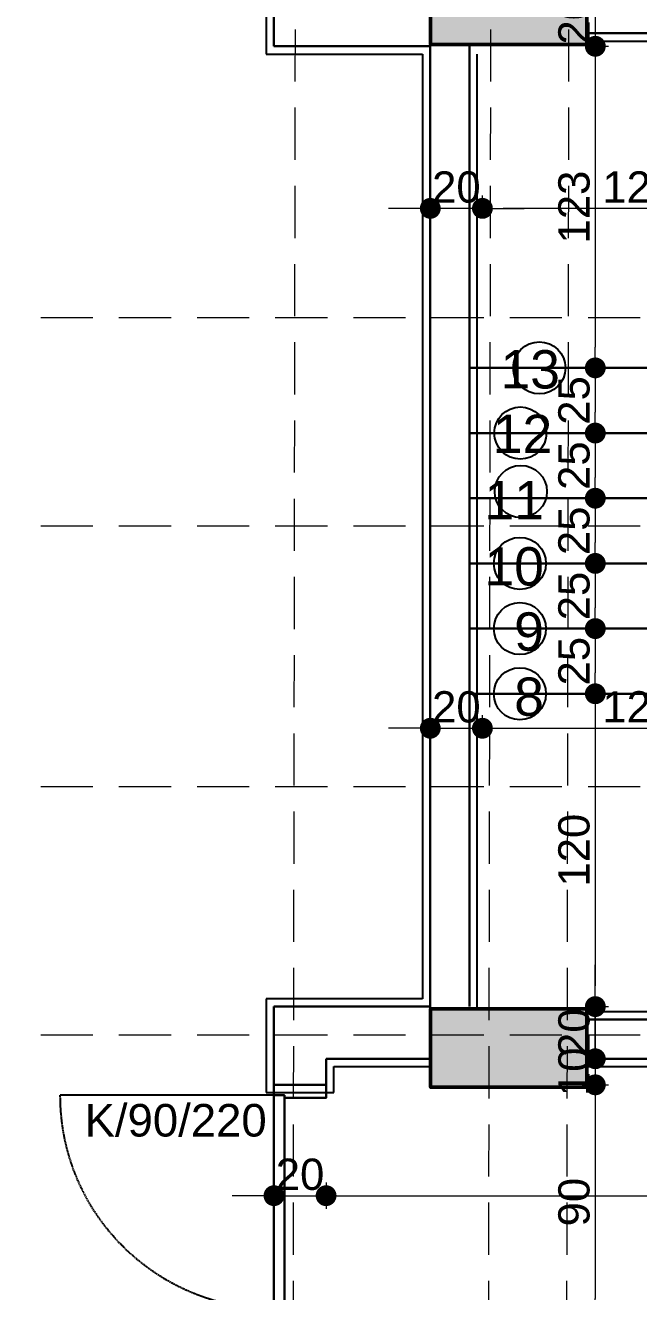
# Model space of a CAD drawing. Header units: millimetres. Extents: x 38129 to 72024, y -56282 to 16512.
# Drawn here: x 45447.7 to 45683, y -44649.3 to -44163.5 of the extents above; entities that cross this region are included whole.
import ezdxf

# ---------------------------------------------------------------- set-up
doc = ezdxf.new("R2010")
doc.units = ezdxf.units.MM
doc.linetypes.add('HIDDEN', pattern=[0.375, 0.25, -0.125])
for name, color, linetype, lineweight in [('AKS', 55, 'HIDDEN', 0), ('COLUMN4', 3, 'Continuous', 50), ('DIŞÖLÇÜ', 37, 'Continuous', 0), ('DUVAR', 255, 'Continuous', 30), ('KAPI', 4, 'Continuous', 30), ('M', 210, 'Continuous', 30), ('pencere+KAPI', 1, 'Continuous', 0), ('TARAMA', 252, 'Continuous', 0), ('ölçü İÇ', 31, 'Continuous', 0)]:
    doc.layers.add(name, color=color, linetype=linetype, lineweight=lineweight)
for name, color, linetype in [('HIDDEN', 1, 'HIDDEN'), ('sıva', 41, 'Continuous'), ('tefriş', 42, 'Continuous')]:
    doc.layers.add(name, color=color, linetype=linetype)
doc.styles.add('icdisolcu_yazi', font='arial.ttf')
doc.styles.get("Standard").update_dxf_attribs({"font": 'arial.ttf'})
doc.styles.add('style1', font='arial.ttf')
doc.dimstyles.new('İç Ölçü', dxfattribs={"dimtxt": 12, "dimasz": 8, "dimexe": 5, "dimexo": 0, "dimgap": 2, "dimtad": 1, "dimdec": 0, "dimzin": 12, "dimdsep": 46, "dimtxsty": 'icdisolcu_yazi', "dimblk": 'DOT', "dimcen": 8, "dimdle": 5, "dimclrd": 256, "dimclre": 256, "dimclrt": 7, "dimadec": 0, "dimazin": 3, "dimtfac": 1, "dimtdec": 0, "dimtix": 1, "dimtmove": 2, "dimatfit": 3, "dimldrblk": 'DOT', "dimfxl": 0, "dimtolj": 1, "dimtzin": 0, "dimlwd": -1, "dimlwe": -1, "dimarcsym": 0})

# ---------------------------------------------------------------- blocks, each defined once
blk = doc.blocks.new('*U12')
for p, q in [((4, 0), (0, 0)), ((86, 0), (90, 0))]:
    blk.add_line(p, q)
blk.add_lwpolyline([(4, 0), (86, 0), (86, -4), (4, -4)], close=True)
for points in [[(0, -20), (5, -20), (5, -4)], [(90, -20), (85, -20), (85, -4)]]:
    blk.add_lwpolyline(points)
at = {"layer": 'DUVAR'}
for p, q in [((0, 0), (0, -20)), ((90, 0), (90, -20))]:
    blk.add_line(p, q, dxfattribs=at)
at = {"layer": 'HIDDEN'}
blk.add_line((4, 0), (4, 82), dxfattribs=at)
blk.add_arc((4, 0), 82, 360, 90, dxfattribs=at)
blk = doc.blocks.new('_Dot')
at = {"color": 0, "lineweight": -2}
blk.add_line((-0.5, 0), (-1, 0), dxfattribs=at)
at = {"color": 0, "lineweight": 30, "const_width": 0.5}
blk.add_lwpolyline([(-0.25, 0, 1), (0.25, 0, 1)], format="xyb", close=True, dxfattribs=at)
blk = doc.blocks.new('*D839')
at = {"layer": 'Defpoints', "color": 0, "lineweight": 120, "transparency": 16777216}
for p in [(45666.4, -44151.57), (45666.4, -44171.57), (45666.4, -44171.57)]:
    blk.add_point(p, dxfattribs=at)
at = {"layer": 'ölçü İÇ', "linetype": 'Continuous', "transparency": 16777216}
for p, q in [((45666.4, -44143.57), (45666.4, -44135.57)), ((45666.4, -44151.57), (45666.4, -44171.57)), ((45666.4, -44179.57), (45666.4, -44187.57))]:
    blk.add_line(p, q, dxfattribs=at)
at = {"layer": 'ölçü İÇ', "transparency": 16777216}
for p, q in [((45666.4, -44151.57), (45671.4, -44151.57)), ((45666.4, -44171.57), (45671.4, -44171.57))]:
    blk.add_line(p, q, dxfattribs=at)
at = {"layer": 'ölçü İÇ', "transparency": 16777216, "xscale": 8, "yscale": 8, "zscale": 8}
for p, rotation in [((45666.4, -44151.57), 270), ((45666.4, -44171.57), 90)]:
    blk.add_blockref('_Dot', p, dxfattribs=dict(at, rotation=rotation))
at = {"layer": 'ölçü İÇ', "color": 7, "transparency": 16777216, "insert": (45658.27, -44161.57), "char_height": 12, "attachment_point": 5, "rotation": 90, "style": 'icdisolcu_yazi'}
blk.add_mtext('\\A1;20', dxfattribs=at)
blk = doc.blocks.new('*D840')
at = {"layer": 'Defpoints', "color": 0, "lineweight": 120, "transparency": 16777216}
for p in [(45666.4, -44171.57), (45666.4, -44294.92), (45666.4, -44294.92)]:
    blk.add_point(p, dxfattribs=at)
at = {"layer": 'ölçü İÇ', "transparency": 16777216}
for p, q in [((45666.4, -44171.57), (45671.4, -44171.57)), ((45666.4, -44294.92), (45671.4, -44294.92))]:
    blk.add_line(p, q, dxfattribs=at)
at = {"layer": 'ölçü İÇ', "linetype": 'Continuous', "transparency": 16777216}
blk.add_line((45666.4, -44179.57), (45666.4, -44286.92), dxfattribs=at)
at = {"layer": 'ölçü İÇ', "transparency": 16777216, "xscale": 8, "yscale": 8, "zscale": 8}
for p, rotation in [((45666.4, -44171.57), 90), ((45666.4, -44294.92), 270)]:
    blk.add_blockref('_Dot', p, dxfattribs=dict(at, rotation=rotation))
at = {"layer": 'ölçü İÇ', "color": 7, "transparency": 16777216, "insert": (45658.27, -44233.24), "char_height": 12, "attachment_point": 5, "rotation": 90, "style": 'icdisolcu_yazi'}
blk.add_mtext('\\A1;123', dxfattribs=at)
blk = doc.blocks.new('*D841')
at = {"layer": 'Defpoints', "color": 0, "lineweight": 120, "transparency": 16777216}
for p in [(45666.4, -44294.92), (45666.4, -44319.92), (45666.4, -44319.92)]:
    blk.add_point(p, dxfattribs=at)
at = {"layer": 'ölçü İÇ', "transparency": 16777216}
for p, q in [((45666.4, -44294.92), (45671.4, -44294.92)), ((45666.4, -44319.92), (45671.4, -44319.92))]:
    blk.add_line(p, q, dxfattribs=at)
at = {"layer": 'ölçü İÇ', "linetype": 'Continuous', "transparency": 16777216}
blk.add_line((45666.4, -44302.92), (45666.4, -44311.92), dxfattribs=at)
at = {"layer": 'ölçü İÇ', "transparency": 16777216, "xscale": 8, "yscale": 8, "zscale": 8}
for p, rotation in [((45666.4, -44294.92), 90), ((45666.4, -44319.92), 270)]:
    blk.add_blockref('_Dot', p, dxfattribs=dict(at, rotation=rotation))
at = {"layer": 'ölçü İÇ', "color": 7, "transparency": 16777216, "insert": (45658.27, -44307.42), "char_height": 12, "attachment_point": 5, "rotation": 90, "style": 'icdisolcu_yazi'}
blk.add_mtext('\\A1;25', dxfattribs=at)
blk = doc.blocks.new('*D842')
at = {"layer": 'Defpoints', "color": 0, "lineweight": 120, "transparency": 16777216}
for p in [(45666.4, -44319.92), (45666.4, -44344.92), (45666.4, -44344.92)]:
    blk.add_point(p, dxfattribs=at)
at = {"layer": 'ölçü İÇ', "transparency": 16777216}
for p, q in [((45666.4, -44319.92), (45671.4, -44319.92)), ((45666.4, -44344.92), (45671.4, -44344.92))]:
    blk.add_line(p, q, dxfattribs=at)
at = {"layer": 'ölçü İÇ', "linetype": 'Continuous', "transparency": 16777216}
blk.add_line((45666.4, -44327.92), (45666.4, -44336.92), dxfattribs=at)
at = {"layer": 'ölçü İÇ', "transparency": 16777216, "xscale": 8, "yscale": 8, "zscale": 8}
for p, rotation in [((45666.4, -44319.92), 90), ((45666.4, -44344.92), 270)]:
    blk.add_blockref('_Dot', p, dxfattribs=dict(at, rotation=rotation))
at = {"layer": 'ölçü İÇ', "color": 7, "transparency": 16777216, "insert": (45658.27, -44332.42), "char_height": 12, "attachment_point": 5, "rotation": 90, "style": 'icdisolcu_yazi'}
blk.add_mtext('\\A1;25', dxfattribs=at)
blk = doc.blocks.new('*D843')
at = {"layer": 'Defpoints', "color": 0, "lineweight": 120, "transparency": 16777216}
for p in [(45666.4, -44344.92), (45666.4, -44369.92), (45666.4, -44369.92)]:
    blk.add_point(p, dxfattribs=at)
at = {"layer": 'ölçü İÇ', "transparency": 16777216}
for p, q in [((45666.4, -44344.92), (45671.4, -44344.92)), ((45666.4, -44369.92), (45671.4, -44369.92))]:
    blk.add_line(p, q, dxfattribs=at)
at = {"layer": 'ölçü İÇ', "linetype": 'Continuous', "transparency": 16777216}
blk.add_line((45666.4, -44352.92), (45666.4, -44361.92), dxfattribs=at)
at = {"layer": 'ölçü İÇ', "transparency": 16777216, "xscale": 8, "yscale": 8, "zscale": 8}
for p, rotation in [((45666.4, -44344.92), 90), ((45666.4, -44369.92), 270)]:
    blk.add_blockref('_Dot', p, dxfattribs=dict(at, rotation=rotation))
at = {"layer": 'ölçü İÇ', "color": 7, "transparency": 16777216, "insert": (45658.27, -44357.42), "char_height": 12, "attachment_point": 5, "rotation": 90, "style": 'icdisolcu_yazi'}
blk.add_mtext('\\A1;25', dxfattribs=at)
blk = doc.blocks.new('*D844')
at = {"layer": 'Defpoints', "color": 0, "lineweight": 120, "transparency": 16777216}
for p in [(45666.4, -44369.92), (45666.4, -44394.92), (45666.4, -44394.92)]:
    blk.add_point(p, dxfattribs=at)
at = {"layer": 'ölçü İÇ', "transparency": 16777216}
for p, q in [((45666.4, -44369.92), (45671.4, -44369.92)), ((45666.4, -44394.92), (45671.4, -44394.92))]:
    blk.add_line(p, q, dxfattribs=at)
at = {"layer": 'ölçü İÇ', "linetype": 'Continuous', "transparency": 16777216}
blk.add_line((45666.4, -44377.92), (45666.4, -44386.92), dxfattribs=at)
at = {"layer": 'ölçü İÇ', "transparency": 16777216, "xscale": 8, "yscale": 8, "zscale": 8}
for p, rotation in [((45666.4, -44369.92), 90), ((45666.4, -44394.92), 270)]:
    blk.add_blockref('_Dot', p, dxfattribs=dict(at, rotation=rotation))
at = {"layer": 'ölçü İÇ', "color": 7, "transparency": 16777216, "insert": (45658.27, -44382.42), "char_height": 12, "attachment_point": 5, "rotation": 90, "style": 'icdisolcu_yazi'}
blk.add_mtext('\\A1;25', dxfattribs=at)
blk = doc.blocks.new('*D845')
at = {"layer": 'Defpoints', "color": 0, "lineweight": 120, "transparency": 16777216}
for p in [(45666.4, -44394.92), (45666.4, -44419.92), (45666.4, -44419.92)]:
    blk.add_point(p, dxfattribs=at)
at = {"layer": 'ölçü İÇ', "transparency": 16777216}
for p, q in [((45666.4, -44394.92), (45671.4, -44394.92)), ((45666.4, -44419.92), (45671.4, -44419.92))]:
    blk.add_line(p, q, dxfattribs=at)
at = {"layer": 'ölçü İÇ', "linetype": 'Continuous', "transparency": 16777216}
blk.add_line((45666.4, -44402.92), (45666.4, -44411.92), dxfattribs=at)
at = {"layer": 'ölçü İÇ', "transparency": 16777216, "xscale": 8, "yscale": 8, "zscale": 8}
for p, rotation in [((45666.4, -44394.92), 90), ((45666.4, -44419.92), 270)]:
    blk.add_blockref('_Dot', p, dxfattribs=dict(at, rotation=rotation))
at = {"layer": 'ölçü İÇ', "color": 7, "transparency": 16777216, "insert": (45658.27, -44407.42), "char_height": 12, "attachment_point": 5, "rotation": 90, "style": 'icdisolcu_yazi'}
blk.add_mtext('\\A1;25', dxfattribs=at)
blk = doc.blocks.new('*D846')
at = {"layer": 'Defpoints', "color": 0, "lineweight": 120, "transparency": 16777216}
for p in [(45666.4, -44419.92), (45666.4, -44539.92), (45666.4, -44539.92)]:
    blk.add_point(p, dxfattribs=at)
at = {"layer": 'ölçü İÇ', "transparency": 16777216}
for p, q in [((45666.4, -44419.92), (45671.4, -44419.92)), ((45666.4, -44539.92), (45671.4, -44539.92))]:
    blk.add_line(p, q, dxfattribs=at)
at = {"layer": 'ölçü İÇ', "linetype": 'Continuous', "transparency": 16777216}
blk.add_line((45666.4, -44427.92), (45666.4, -44531.92), dxfattribs=at)
at = {"layer": 'ölçü İÇ', "transparency": 16777216, "xscale": 8, "yscale": 8, "zscale": 8}
for p, rotation in [((45666.4, -44419.92), 90), ((45666.4, -44539.92), 270)]:
    blk.add_blockref('_Dot', p, dxfattribs=dict(at, rotation=rotation))
at = {"layer": 'ölçü İÇ', "color": 7, "transparency": 16777216, "insert": (45658.27, -44479.92), "char_height": 12, "attachment_point": 5, "rotation": 90, "style": 'icdisolcu_yazi'}
blk.add_mtext('\\A1;120', dxfattribs=at)
blk = doc.blocks.new('*D847')
at = {"layer": 'Defpoints', "color": 0, "lineweight": 120, "transparency": 16777216}
for p in [(45666.4, -44539.92), (45666.4, -44559.92), (45666.4, -44559.92)]:
    blk.add_point(p, dxfattribs=at)
at = {"layer": 'ölçü İÇ', "linetype": 'Continuous', "transparency": 16777216}
for p, q in [((45666.4, -44531.92), (45666.4, -44523.92)), ((45666.4, -44539.92), (45666.4, -44559.92)), ((45666.4, -44567.92), (45666.4, -44575.92))]:
    blk.add_line(p, q, dxfattribs=at)
at = {"layer": 'ölçü İÇ', "transparency": 16777216}
for p, q in [((45666.4, -44539.92), (45671.4, -44539.92)), ((45666.4, -44559.92), (45671.4, -44559.92))]:
    blk.add_line(p, q, dxfattribs=at)
at = {"layer": 'ölçü İÇ', "transparency": 16777216, "xscale": 8, "yscale": 8, "zscale": 8}
for p, rotation in [((45666.4, -44539.92), 270), ((45666.4, -44559.92), 90)]:
    blk.add_blockref('_Dot', p, dxfattribs=dict(at, rotation=rotation))
at = {"layer": 'ölçü İÇ', "color": 7, "transparency": 16777216, "insert": (45658.27, -44549.92), "char_height": 12, "attachment_point": 5, "rotation": 90, "style": 'icdisolcu_yazi'}
blk.add_mtext('\\A1;20', dxfattribs=at)
blk = doc.blocks.new('*D848')
at = {"layer": 'Defpoints', "color": 0, "lineweight": 120, "transparency": 16777216}
for p in [(45666.4, -44559.92), (45563.09, -44569.92), (45666.4, -44569.92)]:
    blk.add_point(p, dxfattribs=at)
at = {"layer": 'ölçü İÇ', "linetype": 'Continuous', "transparency": 16777216}
for p, q in [((45666.4, -44551.92), (45666.4, -44543.92)), ((45666.4, -44559.92), (45666.4, -44569.92)), ((45666.4, -44577.92), (45666.4, -44585.92))]:
    blk.add_line(p, q, dxfattribs=at)
at = {"layer": 'ölçü İÇ', "transparency": 16777216}
for p, q in [((45666.4, -44559.92), (45671.4, -44559.92)), ((45661.4, -44569.92), (45671.4, -44569.92))]:
    blk.add_line(p, q, dxfattribs=at)
at = {"layer": 'ölçü İÇ', "transparency": 16777216, "xscale": 8, "yscale": 8, "zscale": 8}
for p, rotation in [((45666.4, -44559.92), 270), ((45666.4, -44569.92), 90)]:
    blk.add_blockref('_Dot', p, dxfattribs=dict(at, rotation=rotation))
at = {"layer": 'ölçü İÇ', "color": 7, "transparency": 16777216, "insert": (45658.27, -44564.92), "char_height": 12, "attachment_point": 5, "rotation": 90, "style": 'icdisolcu_yazi'}
blk.add_mtext('\\A1;10', dxfattribs=at)
blk = doc.blocks.new('*D849')
at = {"layer": 'Defpoints', "color": 0, "lineweight": 120, "transparency": 16777216}
for p in [(45563.09, -44569.92), (45563.09, -44659.92), (45666.4, -44659.92)]:
    blk.add_point(p, dxfattribs=at)
at = {"layer": 'ölçü İÇ', "transparency": 16777216}
for p, q in [((45661.4, -44569.92), (45671.4, -44569.92)), ((45661.4, -44659.92), (45671.4, -44659.92))]:
    blk.add_line(p, q, dxfattribs=at)
at = {"layer": 'ölçü İÇ', "linetype": 'Continuous', "transparency": 16777216}
blk.add_line((45666.4, -44577.92), (45666.4, -44651.92), dxfattribs=at)
at = {"layer": 'ölçü İÇ', "transparency": 16777216, "xscale": 8, "yscale": 8, "zscale": 8}
for p, rotation in [((45666.4, -44569.92), 90), ((45666.4, -44659.92), 270)]:
    blk.add_blockref('_Dot', p, dxfattribs=dict(at, rotation=rotation))
at = {"layer": 'ölçü İÇ', "color": 7, "transparency": 16777216, "insert": (45658.27, -44614.92), "char_height": 12, "attachment_point": 5, "rotation": 90, "style": 'icdisolcu_yazi'}
blk.add_mtext('\\A1;90', dxfattribs=at)
blk = doc.blocks.new('*D862')
at = {"layer": 'Defpoints', "color": 0, "lineweight": 120, "transparency": 16777216}
for p in [(45563.09, -44567.42), (45543.09, -44612.44), (45563.09, -44612.44)]:
    blk.add_point(p, dxfattribs=at)
at = {"layer": 'ölçü İÇ', "transparency": 16777216}
for p, q in [((45543.09, -44612.44), (45543.09, -44607.44)), ((45563.09, -44607.44), (45563.09, -44617.44))]:
    blk.add_line(p, q, dxfattribs=at)
at = {"layer": 'ölçü İÇ', "linetype": 'Continuous', "transparency": 16777216}
for p, q in [((45535.09, -44612.44), (45527.09, -44612.44)), ((45543.09, -44612.44), (45563.09, -44612.44)), ((45571.09, -44612.44), (45579.09, -44612.44))]:
    blk.add_line(p, q, dxfattribs=at)
at = {"layer": 'ölçü İÇ', "transparency": 16777216, "xscale": 8, "yscale": 8, "zscale": 8}
blk.add_blockref('_Dot', (45543.09, -44612.44), dxfattribs=at)
at = {"layer": 'ölçü İÇ', "transparency": 16777216, "xscale": 8, "yscale": 8, "zscale": 8, "rotation": 180}
blk.add_blockref('_Dot', (45563.09, -44612.44), dxfattribs=at)
at = {"layer": 'ölçü İÇ', "color": 7, "transparency": 16777216, "insert": (45553.09, -44604.31), "char_height": 12, "attachment_point": 5, "style": 'icdisolcu_yazi'}
blk.add_mtext('\\A1;20', dxfattribs=at)
blk = doc.blocks.new('*D863')
at = {"layer": 'Defpoints', "color": 0, "lineweight": 120, "transparency": 16777216}
for p in [(45563.09, -44567.42), (45963.23, -44612.42), (45963.23, -44612.44)]:
    blk.add_point(p, dxfattribs=at)
at = {"layer": 'ölçü İÇ', "transparency": 16777216}
for p, q in [((45563.09, -44607.44), (45563.09, -44617.44)), ((45963.23, -44612.42), (45963.23, -44617.44))]:
    blk.add_line(p, q, dxfattribs=at)
at = {"layer": 'ölçü İÇ', "linetype": 'Continuous', "transparency": 16777216}
blk.add_line((45571.09, -44612.44), (45955.23, -44612.44), dxfattribs=at)
at = {"layer": 'ölçü İÇ', "transparency": 16777216, "xscale": 8, "yscale": 8, "zscale": 8, "rotation": 180}
blk.add_blockref('_Dot', (45563.09, -44612.44), dxfattribs=at)
at = {"layer": 'ölçü İÇ', "transparency": 16777216, "xscale": 8, "yscale": 8, "zscale": 8}
blk.add_blockref('_Dot', (45963.23, -44612.44), dxfattribs=at)
at = {"layer": 'ölçü İÇ', "color": 7, "transparency": 16777216, "insert": (45763.16, -44604.31), "char_height": 12, "attachment_point": 5, "style": 'icdisolcu_yazi'}
blk.add_mtext('\\A1;400', dxfattribs=at)
blk = doc.blocks.new('*D866')
at = {"layer": 'Defpoints', "color": 0, "lineweight": 120, "transparency": 16777216}
for p in [(45603.08, -44433.15), (45623.08, -44433.15), (45623.08, -44433.15)]:
    blk.add_point(p, dxfattribs=at)
at = {"layer": 'ölçü İÇ', "transparency": 16777216}
for p, q in [((45603.08, -44433.15), (45603.08, -44428.15)), ((45623.08, -44433.15), (45623.08, -44428.15))]:
    blk.add_line(p, q, dxfattribs=at)
at = {"layer": 'ölçü İÇ', "linetype": 'Continuous', "transparency": 16777216}
for p, q in [((45595.08, -44433.15), (45587.08, -44433.15)), ((45603.08, -44433.15), (45623.08, -44433.15)), ((45631.08, -44433.15), (45639.08, -44433.15))]:
    blk.add_line(p, q, dxfattribs=at)
at = {"layer": 'ölçü İÇ', "transparency": 16777216, "xscale": 8, "yscale": 8, "zscale": 8}
blk.add_blockref('_Dot', (45603.08, -44433.15), dxfattribs=at)
at = {"layer": 'ölçü İÇ', "transparency": 16777216, "xscale": 8, "yscale": 8, "zscale": 8, "rotation": 180}
blk.add_blockref('_Dot', (45623.08, -44433.15), dxfattribs=at)
at = {"layer": 'ölçü İÇ', "color": 7, "transparency": 16777216, "insert": (45613.08, -44425.02), "char_height": 12, "attachment_point": 5, "style": 'icdisolcu_yazi'}
blk.add_mtext('\\A1;20', dxfattribs=at)
blk = doc.blocks.new('*D867')
at = {"layer": 'Defpoints', "color": 0, "lineweight": 120, "transparency": 16777216}
for p in [(45743.08, -44419.92), (45623.08, -44433.15), (45743.08, -44433.15)]:
    blk.add_point(p, dxfattribs=at)
at = {"layer": 'ölçü İÇ', "transparency": 16777216}
for p, q in [((45623.08, -44433.15), (45623.08, -44428.15)), ((45743.08, -44428.15), (45743.08, -44438.15))]:
    blk.add_line(p, q, dxfattribs=at)
at = {"layer": 'ölçü İÇ', "linetype": 'Continuous', "transparency": 16777216}
blk.add_line((45631.08, -44433.15), (45735.08, -44433.15), dxfattribs=at)
at = {"layer": 'ölçü İÇ', "transparency": 16777216, "xscale": 8, "yscale": 8, "zscale": 8, "rotation": 180}
blk.add_blockref('_Dot', (45623.08, -44433.15), dxfattribs=at)
at = {"layer": 'ölçü İÇ', "transparency": 16777216, "xscale": 8, "yscale": 8, "zscale": 8}
blk.add_blockref('_Dot', (45743.08, -44433.15), dxfattribs=at)
at = {"layer": 'ölçü İÇ', "color": 7, "transparency": 16777216, "insert": (45683.08, -44425.02), "char_height": 12, "attachment_point": 5, "style": 'icdisolcu_yazi'}
blk.add_mtext('\\A1;120', dxfattribs=at)
blk = doc.blocks.new('*D879')
at = {"layer": 'Defpoints', "color": 0, "lineweight": 120, "transparency": 16777216}
for p in [(45623.08, -44233.74), (45623.08, -44233.74), (45743.08, -44233.74)]:
    blk.add_point(p, dxfattribs=at)
at = {"layer": 'ölçü İÇ', "transparency": 16777216}
for p, q in [((45623.08, -44233.74), (45623.08, -44228.74)), ((45743.08, -44233.74), (45743.08, -44228.74))]:
    blk.add_line(p, q, dxfattribs=at)
at = {"layer": 'ölçü İÇ', "linetype": 'Continuous', "transparency": 16777216}
blk.add_line((45735.08, -44233.74), (45631.08, -44233.74), dxfattribs=at)
at = {"layer": 'ölçü İÇ', "transparency": 16777216, "xscale": 8, "yscale": 8, "zscale": 8, "rotation": 180}
blk.add_blockref('_Dot', (45623.08, -44233.74), dxfattribs=at)
at = {"layer": 'ölçü İÇ', "transparency": 16777216, "xscale": 8, "yscale": 8, "zscale": 8}
blk.add_blockref('_Dot', (45743.08, -44233.74), dxfattribs=at)
at = {"layer": 'ölçü İÇ', "color": 7, "transparency": 16777216, "insert": (45683.08, -44225.62), "char_height": 12, "attachment_point": 5, "style": 'icdisolcu_yazi'}
blk.add_mtext('\\A1;120', dxfattribs=at)
blk = doc.blocks.new('*D880')
at = {"layer": 'Defpoints', "color": 0, "lineweight": 120, "transparency": 16777216}
for p in [(45603.08, -44233.74), (45603.08, -44233.74), (45623.08, -44233.74)]:
    blk.add_point(p, dxfattribs=at)
at = {"layer": 'ölçü İÇ', "transparency": 16777216}
for p, q in [((45603.08, -44233.74), (45603.08, -44228.74)), ((45623.08, -44233.74), (45623.08, -44228.74))]:
    blk.add_line(p, q, dxfattribs=at)
at = {"layer": 'ölçü İÇ', "linetype": 'Continuous', "transparency": 16777216}
for p, q in [((45595.08, -44233.74), (45587.08, -44233.74)), ((45623.08, -44233.74), (45603.08, -44233.74)), ((45631.08, -44233.74), (45639.08, -44233.74))]:
    blk.add_line(p, q, dxfattribs=at)
at = {"layer": 'ölçü İÇ', "transparency": 16777216, "xscale": 8, "yscale": 8, "zscale": 8}
blk.add_blockref('_Dot', (45603.08, -44233.74), dxfattribs=at)
at = {"layer": 'ölçü İÇ', "transparency": 16777216, "xscale": 8, "yscale": 8, "zscale": 8, "rotation": 180}
blk.add_blockref('_Dot', (45623.08, -44233.74), dxfattribs=at)
at = {"layer": 'ölçü İÇ', "color": 7, "transparency": 16777216, "insert": (45613.08, -44225.62), "char_height": 12, "attachment_point": 5, "style": 'icdisolcu_yazi'}
blk.add_mtext('\\A1;20', dxfattribs=at)
blk = doc.blocks.new('wertertw')
at = {"layer": 'TARAMA', "lineweight": -3}
h = blk.add_hatch(dxfattribs=at)
h.set_pattern_fill('ANSI33', color=256, scale=2.5, style=0)
h.set_pattern_definition([(45, (-86643.698, -32547.66), (-11.2253202, 11.2253202), []), (45, (-86632.472, -32547.66), (-11.2253202, 11.2253202), [7.9375, -3.96875])])
h.paths.add_polyline_path([(-616.25, 351.94), (-616.25, -88.06), (-306.25, -88.06), (-306.25, -68.06), (-596.25, -68.06), (-596.25, 331.94), (-306.25, 331.94), (-306.25, 351.94)])
h.paths.add_polyline_path([(38.75, -338.06), (78.75, -338.06), (78.75, -378.06), (38.75, -378.06)])
h.paths.add_polyline_path([(-471.25, -318.06), (-441.25, -318.06), (-441.25, -378.06), (-471.25, -378.06)])
h.paths.add_polyline_path([(-961.25, -318.06), (-931.25, -318.06), (-931.25, -378.06), (-961.25, -378.06)])
h.paths.add_polyline_path([(343.75, -163.06), (413.75, -163.06), (413.75, -198.06), (343.75, -198.06)])
h.paths.add_polyline_path([(8.75, -163.06), (78.75, -163.06), (78.75, -198.06), (8.75, -198.06)])
h.paths.add_polyline_path([(-1036.25, -148.06), (-906.25, -148.06), (-906.25, -178.06), (-1036.25, -178.06)])
h.paths.add_polyline_path([(-976.25, 256.94), (-916.25, 256.94), (-916.25, 226.94), (-976.25, 226.94)])
h.paths.add_polyline_path([(343.75, 459.44), (413.75, 459.44), (413.75, 424.44), (343.75, 424.44)])
h.paths.add_polyline_path([(8.75, 459.44), (78.75, 459.44), (78.75, 424.44), (8.75, 424.44)])
h.paths.add_polyline_path([(-616.25, 531.94), (-306.25, 531.94), (-306.25, 511.94), (-616.25, 511.94)])
h.paths.add_polyline_path([(-976.25, 656.94), (-916.25, 656.94), (-916.25, 626.94), (-976.25, 626.94)])
h.paths.add_polyline_path([(-616.25, 971.94), (-306.25, 971.94), (-306.25, 951.94), (-616.25, 951.94)])
h.paths.add_polyline_path([(343.75, 1081.94), (413.75, 1081.94), (413.75, 1046.94), (343.75, 1046.94)])
h.paths.add_polyline_path([(8.75, 1081.94), (78.75, 1081.94), (78.75, 1046.94), (8.75, 1046.94)])
h.paths.add_polyline_path([(-1036.25, 1061.94), (-906.25, 1061.94), (-906.25, 1031.94), (-1036.25, 1031.94)])
h.paths.add_polyline_path([(-931.25, 1286.94), (-901.25, 1286.94), (-901.25, 1226.94), (-931.25, 1226.94)])
h.paths.add_polyline_path([(68.75, 1332.04), (108.75, 1332.04), (108.75, 1292.04), (68.75, 1292.04)])
h.paths.add_polyline_path([(-511.25, 1332.04), (-481.25, 1332.04), (-481.25, 1252.04), (-511.25, 1252.04)])
at = {"layer": 'COLUMN4', "color": 3}
for points in [[(-976.25, 656.94), (-916.25, 656.94), (-916.25, 626.94), (-976.25, 626.94)], [(-976.25, 256.94), (-916.25, 256.94), (-916.25, 226.94), (-976.25, 226.94)]]:
    blk.add_lwpolyline(points, close=True, dxfattribs=at)

msp = doc.modelspace()

# ---------------------------------------------------------------- linework, layer by layer
at = {"layer": 'AKS', "ltscale": 80}
for p, q in [((45553.1, -42965.11), (45549.24, -45363.07)), ((45628.1, -42965.11), (45624.24, -45363.07)), ((45658.1, -42965.11), (45654.24, -45363.07)), ((47273.6, -44275.66), (45234.91, -44275.66)), ((47273.6, -44355.66), (45234.91, -44355.66)), ((47273.6, -44455.66), (45234.91, -44455.66)), ((47273.6, -44550.83), (45234.91, -44550.83))]:
    msp.add_line(p, q, dxfattribs=at)
at = {"layer": 'DUVAR'}
for p, q in [((45543.09, -44026.07), (45543.09, -44171.57)), ((45603.08, -44171.57), (45543.09, -44171.57)), ((45543.09, -44573.92), (45543.09, -44539.92)), ((45603.08, -44539.92), (45543.09, -44539.92)), ((45963.23, -44544.92), (45663.9, -44544.92)), ((45563.09, -44574.92), (45563.09, -44559.92)), ((45603.08, -44559.92), (45563.09, -44559.92)), ((45663.9, -44559.92), (45963.23, -44559.92))]:
    msp.add_line(p, q, dxfattribs=at)
for points in [[(45963.23, -44265.74), (45963.23, -44166.57), (45663.08, -44166.57)], [(45603.08, -44549.92), (45603.08, -44171.57)], [(45618.08, -44171.57), (45618.08, -44357.56)], [(45618.08, -44539.92), (45618.08, -44357.56)]]:
    msp.add_lwpolyline(points, dxfattribs=at)
at = {"layer": 'M'}
for p, q in [((45618.08, -44294.92), (45738.08, -44294.92)), ((45618.08, -44319.92), (45738.08, -44319.92)), ((45618.08, -44344.92), (45738.08, -44344.92)), ((45618.08, -44369.92), (45738.08, -44369.92)), ((45618.08, -44394.92), (45738.08, -44394.92)), ((45618.08, -44419.92), (45738.08, -44419.92))]:
    msp.add_line(p, q, dxfattribs=at)
at = {"layer": 'sıva'}
for p, q in [((45540.09, -44023.07), (45540.09, -44174.57)), ((45663.21, -44169.57), (45960.23, -44169.57)), ((45540.09, -44174.57), (45600.08, -44174.57)), ((45600.08, -44174.57), (45600.08, -44536.92)), ((45621.08, -44540.82), (45621.08, -44174.57)), ((45600.08, -44536.92), (45540.09, -44536.92)), ((45540.09, -44536.92), (45540.09, -44572.92)), ((45960.23, -44541.92), (45663.21, -44541.92)), ((45566.09, -44572.92), (45566.09, -44562.92)), ((45566.09, -44562.92), (45603.21, -44562.92)), ((45663.21, -44562.92), (45960.23, -44562.92)), ((45540.09, -44572.92), (45566.09, -44572.92))]:
    msp.add_line(p, q, dxfattribs=at)
at = {"layer": 'tefriş'}
for centre in [(45644.92, -44294.92), (45637.64, -44319.92), (45637.81, -44342.35), (45637.46, -44369.92), (45637.46, -44394.92), (45637.46, -44419.92)]:
    msp.add_circle(centre, 10, dxfattribs=at)

# ---------------------------------------------------------------- block references
at = {"layer": 'DIŞÖLÇÜ'}
msp.add_blockref('wertertw', (46579.46, -44797.76), dxfattribs=at)
at = {"layer": 'KAPI', "xscale": -1, "rotation": 90}
msp.add_blockref('*U12', (45543.09, -44569.92), dxfattribs=at)

# ---------------------------------------------------------------- texts
at = {"layer": 'pencere+KAPI', "insert": (45470.4, -44589.94), "char_height": 12.5, "width": 27.0954, "attachment_point": 7, "rotation": 360, "style": 'style1'}
msp.add_mtext('K/90/220', dxfattribs=at)
at = {"layer": 'tefriş', "char_height": 14.7, "width": 31.4931, "attachment_point": 9}
for s, insert in [('13', (45652.83, -44303.03)), ('12', (45649.87, -44327.56)), ('11', (45646.68, -44353.01)), ('10', (45646.68, -44378.6)), ('9', (45646.68, -44403.6)), ('8', (45646.68, -44428.6))]:
    msp.add_mtext(s, dxfattribs=dict(at, insert=insert))

# ---------------------------------------------------------------- dimensions: what is measured, and where the dimension line sits
at = {"layer": 'ölçü İÇ'}
for base, p1, p2, picture, middle in [((45666.4, -44171.57), (45666.4, -44151.57), (45666.4, -44171.57), '*D839', (45658.27, -44161.57)), ((45666.4, -44294.92), (45666.4, -44171.57), (45666.4, -44294.92), '*D840', (45658.27, -44233.24)), ((45666.4, -44319.92), (45666.4, -44294.92), (45666.4, -44319.92), '*D841', (45658.27, -44307.42)), ((45666.4, -44344.92), (45666.4, -44319.92), (45666.4, -44344.92), '*D842', (45658.27, -44332.42)), ((45666.4, -44369.92), (45666.4, -44344.92), (45666.4, -44369.92), '*D843', (45658.27, -44357.42)), ((45666.4, -44394.92), (45666.4, -44369.92), (45666.4, -44394.92), '*D844', (45658.27, -44382.42)), ((45666.4, -44419.92), (45666.4, -44394.92), (45666.4, -44419.92), '*D845', (45658.27, -44407.42)), ((45666.4, -44539.92), (45666.4, -44419.92), (45666.4, -44539.92), '*D846', (45658.27, -44479.92)), ((45666.4, -44559.92), (45666.4, -44539.92), (45666.4, -44559.92), '*D847', (45658.27, -44549.92)), ((45666.4, -44569.92), (45666.4, -44559.92), (45563.09, -44569.92), '*D848', (45658.27, -44564.92)), ((45666.4, -44659.92), (45563.09, -44569.92), (45563.09, -44659.92), '*D849', (45658.27, -44614.92))]:
    dim = msp.add_linear_dim(base=base, p1=p1, p2=p2, angle=90, dimstyle='İç Ölçü', dxfattribs=at)
    dim.commit()
    dim.dimension.update_dxf_attribs({"geometry": picture, "text_midpoint": middle})
for base, p1, p2, picture, middle in [((45603.08, -44233.74), (45623.08, -44233.74), (45603.08, -44233.74), '*D880', (45613.08, -44225.62)), ((45623.08, -44233.74), (45743.08, -44233.74), (45623.08, -44233.74), '*D879', (45683.08, -44225.62)), ((45623.08, -44433.15), (45603.08, -44433.15), (45623.08, -44433.15), '*D866', (45613.08, -44425.02)), ((45743.08, -44433.15), (45623.08, -44433.15), (45743.08, -44419.92), '*D867', (45683.08, -44425.02)), ((45563.09, -44612.44), (45543.09, -44612.44), (45563.09, -44567.42), '*D862', (45553.09, -44604.31)), ((45963.23, -44612.44), (45563.09, -44567.42), (45963.23, -44612.42), '*D863', (45763.16, -44604.31))]:
    dim = msp.add_linear_dim(base=base, p1=p1, p2=p2, dimstyle='İç Ölçü', dxfattribs=at)
    dim.commit()
    dim.dimension.update_dxf_attribs({"geometry": picture, "text_midpoint": middle})

doc.saveas('drawing.dxf')
